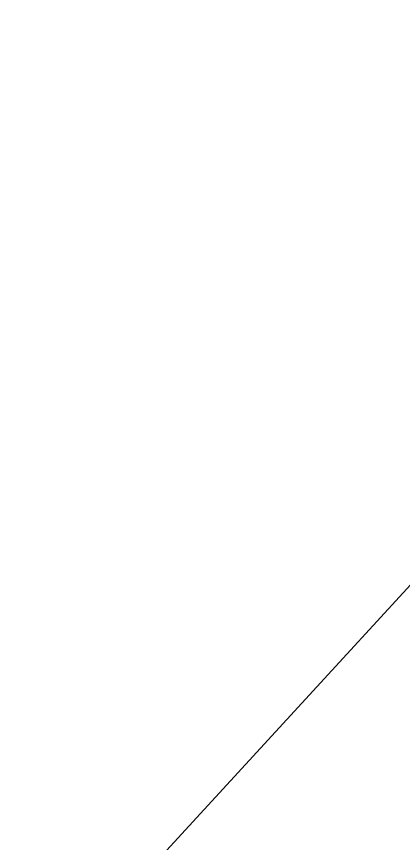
# Model space of a CAD drawing. Header units: millimetres. Extents: x 1288 to 41624, y 765 to 20114.
# Drawn here: x 17483 to 21232, y 10041 to 18045 of the extents above; entities that cross this region are included whole.
import ezdxf
from ezdxf.enums import TextEntityAlignment as Align

# ---------------------------------------------------------------- set-up
doc = ezdxf.new("R2010")
doc.units = ezdxf.units.MM
doc.layers.add('dwgmodels.com', color=250, linetype='Continuous')
doc.styles.get("Standard").update_dxf_attribs({"font": 'Arial.ttf'})

# ---------------------------------------------------------------- blocks, each defined once
blk = doc.blocks.new('*U90')
at = {"color": 0, "linetype": 'ByBlock', "lineweight": -2, "transparency": 16777216}
blk.add_lwpolyline([(3358.288604571439, 17236.11325050309), (-5514.977255276123, 7581.641255827397)], dxfattribs=at)
at = {"layer": 'Defpoints', "color": 250, "linetype": 'ByBlock', "lineweight": -2, "transparency": 16777216, "width": 0.8}
blk.add_attdef('МАРКА', text='', height=250, dxfattribs=at).set_placement((-3560.361426637033, 2072.499801215403), align=Align.MIDDLE_CENTER)

msp = doc.modelspace()

# ---------------------------------------------------------------- block references
at = {"layer": 'dwgmodels.com', "transparency": 16777216}
msp.add_blockref('*U90', (22998.17347811873, 809.1816193134291), dxfattribs=at)

doc.saveas('drawing.dxf')
